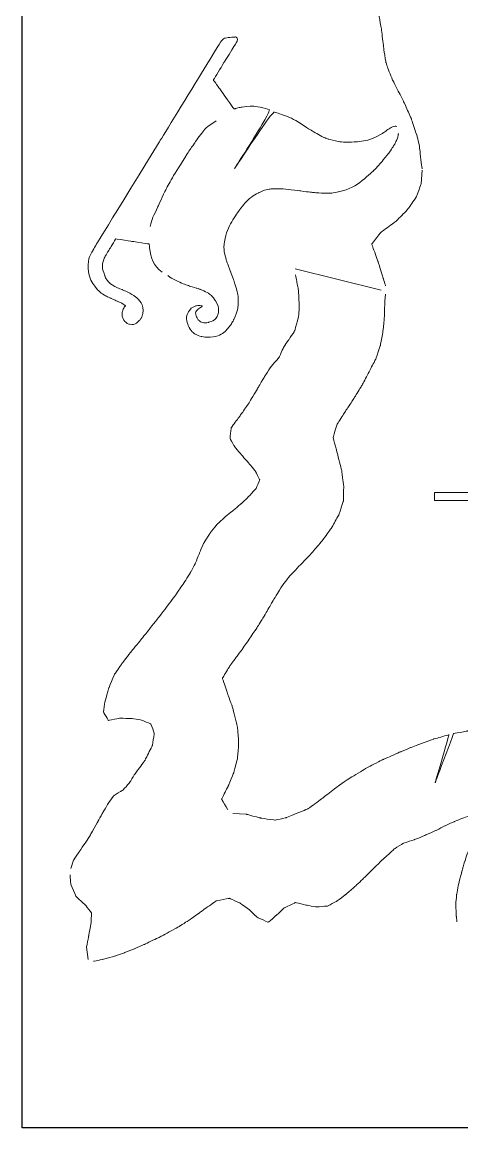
# Model space of a CAD drawing. Header units: millimetres. Extents: x -95 to 47, y 27 to 129.
# Drawn here: x -94.8 to -72.3, y 26.5 to 83.3 of the extents above; entities that cross this region are included whole.
import ezdxf

# ---------------------------------------------------------------- set-up
doc = ezdxf.new("R2010")
doc.units = ezdxf.units.MM
doc.header["$MEASUREMENT"] = 0
doc.layers.add('Capa 1', color=7, linetype='Continuous')

msp = doc.modelspace()

# ---------------------------------------------------------------- linework, layer by layer
at = {"color": 3}
msp.add_lwpolyline([(-94.8498, 129.4434), (46.6645, 129.4434), (46.6645, 26.5097), (-94.8498, 26.5097)], close=True, dxfattribs=at)
at = {"layer": 'Capa 1', "color": 1, "lineweight": 20}
msp.add_lwpolyline([(-73.6604, 58.7588), (-33.4844, 58.7588), (-33.4844, 59.1686), (-73.6604, 59.1686), (-73.6604, 58.7588)], close=True, dxfattribs=at)
at = {"layer": 'Capa 1', "color": 5, "lineweight": 18}
for points, knots in [([(-76.0714, 84.814), (-76.0714, 84.814), (-76.4702, 84.4226), (-76.4702, 84.4226), (-76.4702, 84.4226), (-76.4702, 84.4226), (-76.5068, 83.6459), (-76.5068, 83.6459), (-76.5068, 83.6459), (-76.5068, 83.6459), (-76.3875, 82.9417), (-76.3875, 82.9417), (-76.3875, 82.9417), (-76.3875, 82.9417), (-76.2734, 81.9891), (-76.2734, 81.9891), (-76.2734, 81.9891), (-76.2734, 81.9891), (-76.1617, 81.2695), (-76.1617, 81.2695), (-76.1617, 81.2695), (-76.1617, 81.2695), (-75.947, 80.6632), (-75.8167, 80.3696), (-75.8167, 80.3696), (-75.652, 79.9984), (-75.4409, 79.6493), (-75.266, 79.2828), (-75.266, 79.2828), (-75.1199, 78.9765), (-74.8498, 78.3538), (-74.8498, 78.3538), (-74.8498, 78.3538), (-74.8498, 78.3538), (-74.5542, 77.4648), (-74.5542, 77.4648), (-74.5542, 77.4648), (-74.5542, 77.4648), (-74.4461, 76.9926), (-74.4461, 76.9926), (-74.4461, 76.9926), (-74.4461, 76.9926), (-74.3055, 75.8028), (-74.3055, 75.8028)], [0, 0, 0, 0, 0.0833333, 0.0833333, 0.0833333, 0.125, 0.1666667, 0.1666667, 0.1666667, 0.2083333, 0.25, 0.25, 0.25, 0.2916667, 0.3333333, 0.3333333, 0.3333333, 0.375, 0.4166667, 0.4166667, 0.4166667, 0.4583333, 0.5, 0.5, 0.5, 0.5416667, 0.5833333, 0.5833333, 0.5833333, 0.625, 0.6666667, 0.6666667, 0.6666667, 0.7083333, 0.75, 0.75, 0.75, 0.7916667, 0.8333333, 0.8333333, 0.8333333, 0.9166667, 1, 1, 1, 1]), ([(-74.3056, 75.7291), (-74.3056, 75.7291), (-74.3538, 75.0299), (-74.3538, 75.0299), (-74.3538, 75.0299), (-74.3538, 75.0299), (-74.6186, 74.33), (-74.6186, 74.33), (-74.6186, 74.33), (-74.6186, 74.33), (-75.0689, 73.6926), (-75.0689, 73.6926), (-75.0689, 73.6926), (-75.0689, 73.6926), (-75.6573, 73.1019), (-75.6573, 73.1019), (-75.6573, 73.1019), (-75.6573, 73.1019), (-76.3984, 72.5623), (-76.3984, 72.5623), (-76.3984, 72.5623), (-76.3984, 72.5623), (-76.8933, 71.9401), (-76.8933, 71.9401), (-76.8933, 71.9401), (-76.8933, 71.9401), (-76.5653, 71.0407), (-76.5653, 71.0407), (-76.5653, 71.0407), (-76.5653, 71.0407), (-76.2958, 70.1605), (-76.2958, 70.1605), (-76.2958, 70.1605), (-76.2958, 70.1605), (-76.1796, 69.7902), (-76.1796, 69.7902)], [0, 0, 0, 0, 0.1, 0.1, 0.1, 0.15, 0.2, 0.2, 0.2, 0.25, 0.3, 0.3, 0.3, 0.35, 0.4, 0.4, 0.4, 0.45, 0.5, 0.5, 0.5, 0.55, 0.6, 0.6, 0.6, 0.65, 0.7, 0.7, 0.7, 0.75, 0.8, 0.8, 0.8, 0.9, 1, 1, 1, 1]), ([(-92.3528, 39.835), (-92.3528, 39.835), (-92.2097, 40.2706), (-92.2097, 40.2706), (-92.2097, 40.2706), (-92.2097, 40.2706), (-91.916, 40.7001), (-91.916, 40.7001), (-91.916, 40.7001), (-91.916, 40.7001), (-91.581, 41.1903), (-91.581, 41.1903), (-91.581, 41.1903), (-91.581, 41.1903), (-91.3234, 41.6102), (-91.3234, 41.6102), (-91.3234, 41.6102), (-91.3234, 41.6102), (-90.9607, 42.2391), (-90.9607, 42.2391), (-90.9607, 42.2391), (-90.9607, 42.2391), (-90.7285, 42.676), (-90.7285, 42.676), (-90.7285, 42.676), (-90.7285, 42.676), (-90.435, 43.1748), (-90.435, 43.1748), (-90.435, 43.1748), (-90.435, 43.1748), (-90.1345, 43.5913), (-90.1345, 43.5913), (-90.1345, 43.5913), (-90.1345, 43.5913), (-89.6677, 43.8722), (-89.6677, 43.8722), (-89.6677, 43.8722), (-89.6677, 43.8722), (-89.3395, 44.2443), (-89.3395, 44.2443), (-89.3395, 44.2443), (-89.3395, 44.2443), (-89.0666, 44.6843), (-89.0666, 44.6843), (-89.0666, 44.6843), (-89.0666, 44.6843), (-88.5467, 45.3914), (-88.5467, 45.3914), (-88.5467, 45.3914), (-88.5467, 45.3914), (-88.1643, 46.1679), (-88.1643, 46.1679), (-88.1643, 46.1679), (-88.1643, 46.1679), (-88.0592, 46.7904), (-88.0592, 46.7904), (-88.0592, 46.7904), (-88.0592, 46.7904), (-88.2344, 47.267), (-88.2344, 47.267), (-88.2344, 47.267), (-88.2344, 47.267), (-88.762, 47.4854), (-88.762, 47.4854), (-88.762, 47.4854), (-88.762, 47.4854), (-89.2396, 47.5494), (-89.2396, 47.5494), (-89.2396, 47.5494), (-89.2396, 47.5494), (-89.8324, 47.5653), (-89.8324, 47.5653), (-89.8324, 47.5653), (-89.8324, 47.5653), (-90.4176, 47.4568), (-90.4176, 47.4568), (-90.4176, 47.4568), (-90.4176, 47.4568), (-90.6735, 47.8831), (-90.6735, 47.8831), (-90.6735, 47.8831), (-90.6735, 47.8831), (-90.5872, 48.441), (-90.5872, 48.441), (-90.5872, 48.441), (-90.5872, 48.441), (-90.3948, 49.125), (-90.3948, 49.125), (-90.3948, 49.125), (-90.3948, 49.125), (-90.1022, 49.8292), (-90.1022, 49.8292), (-90.1022, 49.8292), (-90.1022, 49.8292), (-89.7217, 50.3766), (-89.7217, 50.3766), (-89.7217, 50.3766), (-89.7217, 50.3766), (-89.3365, 50.8773), (-89.3365, 50.8773), (-89.3365, 50.8773), (-89.3365, 50.8773), (-88.7002, 51.6622), (-88.7002, 51.6622), (-88.7002, 51.6622), (-88.7002, 51.6622), (-88.2778, 52.1917), (-88.2778, 52.1917), (-88.2778, 52.1917), (-88.2778, 52.1917), (-87.8973, 52.6684), (-87.8973, 52.6684), (-87.8973, 52.6684), (-87.8973, 52.6684), (-87.4918, 53.1952), (-87.4918, 53.1952), (-87.4918, 53.1952), (-87.4918, 53.1952), (-86.9111, 53.9792), (-86.9111, 53.9792), (-86.9111, 53.9792), (-86.9111, 53.9792), (-86.4528, 54.6534), (-86.4528, 54.6534), (-86.4528, 54.6534), (-86.4528, 54.6534), (-86.1759, 55.1015), (-86.1759, 55.1015), (-86.1759, 55.1015), (-86.1759, 55.1015), (-85.9456, 55.5346), (-85.9456, 55.5346), (-85.9456, 55.5346), (-85.9456, 55.5346), (-85.746, 56.0444), (-85.746, 56.0444), (-85.746, 56.0444), (-85.746, 56.0444), (-85.5331, 56.548), (-85.5331, 56.548), (-85.5331, 56.548), (-85.5331, 56.548), (-85.2054, 57.0614), (-85.2054, 57.0614), (-85.2054, 57.0614), (-85.2054, 57.0614), (-84.8525, 57.5166), (-84.8525, 57.5166), (-84.8525, 57.5166), (-84.8525, 57.5166), (-84.4277, 57.9121), (-84.4277, 57.9121), (-84.4277, 57.9121), (-84.4277, 57.9121), (-84.0114, 58.2444), (-84.0114, 58.2444), (-84.0114, 58.2444), (-84.0114, 58.2444), (-83.6167, 58.5797), (-83.6167, 58.5797), (-83.6167, 58.5797), (-83.6167, 58.5797), (-83.2612, 58.9083), (-83.2612, 58.9083), (-83.2612, 58.9083), (-83.2612, 58.9083), (-82.839, 59.3615), (-82.839, 59.3615), (-82.839, 59.3615), (-82.839, 59.3615), (-82.6441, 59.8275), (-82.6441, 59.8275), (-82.6441, 59.8275), (-82.6441, 59.8275), (-82.8854, 60.2825), (-82.8854, 60.2825), (-82.8854, 60.2825), (-82.8854, 60.2825), (-83.2093, 60.6766), (-83.2093, 60.6766), (-83.2093, 60.6766), (-83.2093, 60.6766), (-83.5491, 61.0682), (-83.5491, 61.0682), (-83.5491, 61.0682), (-83.5491, 61.0682), (-83.9068, 61.4798), (-83.9068, 61.4798), (-83.9068, 61.4798), (-83.9068, 61.4798), (-84.1696, 61.9282), (-84.1696, 61.9282), (-84.1696, 61.9282), (-84.1696, 61.9282), (-84.1156, 62.4952), (-84.1156, 62.4952), (-84.1156, 62.4952), (-84.1156, 62.4952), (-83.6692, 63.0894), (-83.6692, 63.0894), (-83.6692, 63.0894), (-83.6692, 63.0894), (-83.2495, 63.6887), (-83.2495, 63.6887), (-83.2495, 63.6887), (-83.2495, 63.6887), (-82.722, 64.5695), (-82.722, 64.5695), (-82.722, 64.5695), (-82.722, 64.5695), (-82.3977, 65.1304), (-82.3977, 65.1304), (-82.3977, 65.1304), (-82.3977, 65.1304), (-82.08, 65.6079), (-82.08, 65.6079), (-82.08, 65.6079), (-82.08, 65.6079), (-81.6306, 66.1429), (-81.6306, 66.1429), (-81.6306, 66.1429), (-81.6306, 66.1429), (-81.4303, 66.6154), (-81.4303, 66.6154), (-81.4303, 66.6154), (-81.4303, 66.6154), (-81.1485, 67.0253), (-81.1485, 67.0253), (-81.1485, 67.0253), (-81.1485, 67.0253), (-80.8523, 67.4677), (-80.8523, 67.4677), (-80.8523, 67.4677), (-80.8523, 67.4677), (-80.6558, 68.198), (-80.6558, 68.198), (-80.6558, 68.198), (-80.6558, 68.198), (-80.6104, 68.686), (-80.6104, 68.686), (-80.6104, 68.686), (-80.6104, 68.686), (-80.6527, 69.5208), (-80.6527, 69.5208), (-80.6527, 69.5208), (-80.6527, 69.5208), (-80.7386, 70.0215), (-80.7386, 70.0215), (-80.7386, 70.0215), (-80.7386, 70.0215), (-80.8087, 70.3616), (-80.8087, 70.3616)], [0, 0, 0, 0, 0.015625, 0.015625, 0.015625, 0.0234375, 0.03125, 0.03125, 0.03125, 0.0390625, 0.046875, 0.046875, 0.046875, 0.0546875, 0.0625, 0.0625, 0.0625, 0.0703125, 0.078125, 0.078125, 0.078125, 0.0859375, 0.09375, 0.09375, 0.09375, 0.1015625, 0.109375, 0.109375, 0.109375, 0.1171875, 0.125, 0.125, 0.125, 0.1328125, 0.140625, 0.140625, 0.140625, 0.1484375, 0.15625, 0.15625, 0.15625, 0.1640625, 0.171875, 0.171875, 0.171875, 0.1796875, 0.1875, 0.1875, 0.1875, 0.1953125, 0.203125, 0.203125, 0.203125, 0.2109375, 0.21875, 0.21875, 0.21875, 0.2265625, 0.234375, 0.234375, 0.234375, 0.2421875, 0.25, 0.25, 0.25, 0.2578125, 0.265625, 0.265625, 0.265625, 0.2734375, 0.28125, 0.28125, 0.28125, 0.2890625, 0.296875, 0.296875, 0.296875, 0.3046875, 0.3125, 0.3125, 0.3125, 0.3203125, 0.328125, 0.328125, 0.328125, 0.3359375, 0.34375, 0.34375, 0.34375, 0.3515625, 0.359375, 0.359375, 0.359375, 0.3671875, 0.375, 0.375, 0.375, 0.3828125, 0.390625, 0.390625, 0.390625, 0.3984375, 0.40625, 0.40625, 0.40625, 0.4140625, 0.421875, 0.421875, 0.421875, 0.4296875, 0.4375, 0.4375, 0.4375, 0.4453125, 0.453125, 0.453125, 0.453125, 0.4609375, 0.46875, 0.46875, 0.46875, 0.4765625, 0.484375, 0.484375, 0.484375, 0.4921875, 0.5, 0.5, 0.5, 0.5078125, 0.515625, 0.515625, 0.515625, 0.5234375, 0.53125, 0.53125, 0.53125, 0.5390625, 0.546875, 0.546875, 0.546875, 0.5546875, 0.5625, 0.5625, 0.5625, 0.5703125, 0.578125, 0.578125, 0.578125, 0.5859375, 0.59375, 0.59375, 0.59375, 0.6015625, 0.609375, 0.609375, 0.609375, 0.6171875, 0.625, 0.625, 0.625, 0.6328125, 0.640625, 0.640625, 0.640625, 0.6484375, 0.65625, 0.65625, 0.65625, 0.6640625, 0.671875, 0.671875, 0.671875, 0.6796875, 0.6875, 0.6875, 0.6875, 0.6953125, 0.703125, 0.703125, 0.703125, 0.7109375, 0.71875, 0.71875, 0.71875, 0.7265625, 0.734375, 0.734375, 0.734375, 0.7421875, 0.75, 0.75, 0.75, 0.7578125, 0.765625, 0.765625, 0.765625, 0.7734375, 0.78125, 0.78125, 0.78125, 0.7890625, 0.796875, 0.796875, 0.796875, 0.8046875, 0.8125, 0.8125, 0.8125, 0.8203125, 0.828125, 0.828125, 0.828125, 0.8359375, 0.84375, 0.84375, 0.84375, 0.8515625, 0.859375, 0.859375, 0.859375, 0.8671875, 0.875, 0.875, 0.875, 0.8828125, 0.890625, 0.890625, 0.890625, 0.8984375, 0.90625, 0.90625, 0.90625, 0.9140625, 0.921875, 0.921875, 0.921875, 0.9296875, 0.9375, 0.9375, 0.9375, 0.9453125, 0.953125, 0.953125, 0.953125, 0.9609375, 0.96875, 0.96875, 0.96875, 0.984375, 1, 1, 1, 1]), ([(-76.1866, 69.3698), (-76.1866, 69.3698), (-76.2178, 69.0049), (-76.2178, 69.0049), (-76.2178, 69.0049), (-76.2178, 69.0049), (-76.2399, 68.233), (-76.2399, 68.233), (-76.2399, 68.233), (-76.2399, 68.233), (-76.313, 67.4758), (-76.313, 67.4758), (-76.313, 67.4758), (-76.313, 67.4758), (-76.4435, 66.7352), (-76.4435, 66.7352), (-76.4435, 66.7352), (-76.4435, 66.7352), (-76.6874, 66.0273), (-76.6874, 66.0273), (-76.6874, 66.0273), (-76.6874, 66.0273), (-77.0367, 65.3498), (-77.0367, 65.3498), (-77.0367, 65.3498), (-77.0367, 65.3498), (-77.3958, 64.6751), (-77.3958, 64.6751), (-77.3958, 64.6751), (-77.3958, 64.6751), (-77.8014, 64.0139), (-77.8014, 64.0139), (-77.8014, 64.0139), (-77.8014, 64.0139), (-78.2316, 63.3596), (-78.2316, 63.3596), (-78.2316, 63.3596), (-78.2316, 63.3596), (-78.6554, 62.7036), (-78.6554, 62.7036), (-78.6554, 62.7036), (-78.6554, 62.7036), (-78.88, 61.9902), (-78.88, 61.9902), (-78.88, 61.9902), (-78.88, 61.9902), (-78.7074, 61.3695), (-78.7074, 61.3695), (-78.7074, 61.3695), (-78.7074, 61.3695), (-78.4331, 60.3048), (-78.4331, 60.3048), (-78.4331, 60.3048), (-78.4331, 60.3048), (-78.3307, 59.4969), (-78.3307, 59.4969), (-78.3307, 59.4969), (-78.3307, 59.4969), (-78.3477, 58.7235), (-78.3477, 58.7235), (-78.3477, 58.7235), (-78.3477, 58.7235), (-78.5845, 58.0135), (-78.5845, 58.0135), (-78.5845, 58.0135), (-78.5845, 58.0135), (-78.9618, 57.3442), (-78.9618, 57.3442), (-78.9618, 57.3442), (-78.9618, 57.3442), (-79.4242, 56.6992), (-79.4242, 56.6992), (-79.4242, 56.6992), (-79.4242, 56.6992), (-79.9592, 56.0753), (-79.9592, 56.0753), (-79.9592, 56.0753), (-79.9592, 56.0753), (-80.3544, 55.6595), (-80.3544, 55.6595), (-80.3544, 55.6595), (-80.3544, 55.6595), (-81.1261, 54.8553), (-81.1261, 54.8553), (-81.1261, 54.8553), (-81.1261, 54.8553), (-81.511, 54.3477), (-81.511, 54.3477), (-81.511, 54.3477), (-81.511, 54.3477), (-81.9947, 53.5492), (-81.9947, 53.5492), (-81.9947, 53.5492), (-81.9947, 53.5492), (-82.377, 52.8812), (-82.377, 52.8812), (-82.377, 52.8812), (-82.377, 52.8812), (-82.7861, 52.221), (-82.7861, 52.221), (-82.7861, 52.221), (-82.7861, 52.221), (-83.2239, 51.5689), (-83.2239, 51.5689), (-83.2239, 51.5689), (-83.2239, 51.5689), (-83.6848, 50.9236), (-83.6848, 50.9236), (-83.6848, 50.9236), (-83.6848, 50.9236), (-84.1639, 50.2836), (-84.1639, 50.2836), (-84.1639, 50.2836), (-84.1639, 50.2836), (-84.5595, 49.6195), (-84.5595, 49.6195), (-84.5595, 49.6195), (-84.5595, 49.6195), (-84.273, 48.7585), (-84.273, 48.7585), (-84.273, 48.7585), (-84.273, 48.7585), (-84.0613, 48.2037), (-84.0613, 48.2037), (-84.0613, 48.2037), (-84.0613, 48.2037), (-83.7814, 47.0602), (-83.7814, 47.0602), (-83.7814, 47.0602), (-83.7814, 47.0602), (-83.7273, 46.2662), (-83.7273, 46.2662), (-83.7273, 46.2662), (-83.7273, 46.2662), (-83.786, 45.5049), (-83.786, 45.5049), (-83.786, 45.5049), (-83.786, 45.5049), (-83.9718, 44.7802), (-83.9718, 44.7802), (-83.9718, 44.7802), (-83.9718, 44.7802), (-84.2601, 44.0851), (-84.2601, 44.0851), (-84.2601, 44.0851), (-84.2601, 44.0851), (-84.6061, 43.4067), (-84.6061, 43.4067), (-84.6061, 43.4067), (-84.6061, 43.4067), (-84.2809, 42.8519), (-84.2809, 42.8519)], [0, 0, 0, 0, 0.025641, 0.025641, 0.025641, 0.0384615, 0.0512821, 0.0512821, 0.0512821, 0.0641026, 0.0769231, 0.0769231, 0.0769231, 0.0897436, 0.1025641, 0.1025641, 0.1025641, 0.1153846, 0.1282051, 0.1282051, 0.1282051, 0.1410256, 0.1538462, 0.1538462, 0.1538462, 0.1666667, 0.1794872, 0.1794872, 0.1794872, 0.1923077, 0.2051282, 0.2051282, 0.2051282, 0.2179487, 0.2307692, 0.2307692, 0.2307692, 0.2435897, 0.2564103, 0.2564103, 0.2564103, 0.2692308, 0.2820513, 0.2820513, 0.2820513, 0.2948718, 0.3076923, 0.3076923, 0.3076923, 0.3205128, 0.3333333, 0.3333333, 0.3333333, 0.3461538, 0.3589744, 0.3589744, 0.3589744, 0.3717949, 0.3846154, 0.3846154, 0.3846154, 0.3974359, 0.4102564, 0.4102564, 0.4102564, 0.4230769, 0.4358974, 0.4358974, 0.4358974, 0.4487179, 0.4615385, 0.4615385, 0.4615385, 0.474359, 0.4871795, 0.4871795, 0.4871795, 0.5, 0.5128205, 0.5128205, 0.5128205, 0.525641, 0.5384615, 0.5384615, 0.5384615, 0.5512821, 0.5641026, 0.5641026, 0.5641026, 0.5769231, 0.5897436, 0.5897436, 0.5897436, 0.6025641, 0.6153846, 0.6153846, 0.6153846, 0.6282051, 0.6410256, 0.6410256, 0.6410256, 0.6538462, 0.6666667, 0.6666667, 0.6666667, 0.6794872, 0.6923077, 0.6923077, 0.6923077, 0.7051282, 0.7179487, 0.7179487, 0.7179487, 0.7307692, 0.7435897, 0.7435897, 0.7435897, 0.7564103, 0.7692308, 0.7692308, 0.7692308, 0.7820513, 0.7948718, 0.7948718, 0.7948718, 0.8076923, 0.8205128, 0.8205128, 0.8205128, 0.8333333, 0.8461538, 0.8461538, 0.8461538, 0.8589744, 0.8717949, 0.8717949, 0.8717949, 0.8846154, 0.8974359, 0.8974359, 0.8974359, 0.9102564, 0.9230769, 0.9230769, 0.9230769, 0.9358974, 0.9487179, 0.9487179, 0.9487179, 0.974359, 1, 1, 1, 1]), ([(-84.0293, 42.6699), (-84.0293, 42.6699), (-83.3338, 42.63), (-83.3338, 42.63), (-83.3338, 42.63), (-83.3338, 42.63), (-82.6106, 42.439), (-82.6106, 42.439), (-82.6106, 42.439), (-82.6106, 42.439), (-81.865, 42.3258), (-81.865, 42.3258), (-81.865, 42.3258), (-81.865, 42.3258), (-81.298, 42.4528), (-81.298, 42.4528), (-81.298, 42.4528), (-81.298, 42.4528), (-80.1771, 42.9076), (-80.1771, 42.9076), (-80.1771, 42.9076), (-80.1771, 42.9076), (-79.4076, 43.4642), (-79.4076, 43.4642), (-79.4076, 43.4642), (-79.4076, 43.4642), (-78.6754, 44.0313), (-78.6754, 44.0313), (-78.6754, 44.0313), (-78.6754, 44.0313), (-78.1538, 44.3999), (-78.1538, 44.3999), (-78.1538, 44.3999), (-78.1538, 44.3999), (-77.2078, 44.9813), (-77.2078, 44.9813), (-77.2078, 44.9813), (-77.2078, 44.9813), (-76.295, 45.4477), (-76.295, 45.4477), (-76.295, 45.4477), (-76.295, 45.4477), (-75.4017, 45.8464), (-75.4017, 45.8464), (-75.4017, 45.8464), (-75.4017, 45.8464), (-74.8978, 46.0547), (-74.8978, 46.0547), (-74.8978, 46.0547), (-74.8978, 46.0547), (-73.7179, 46.4926), (-73.7179, 46.4926), (-73.7179, 46.4926), (-73.7179, 46.4926), (-72.9221, 46.7203), (-72.9221, 46.7203), (-72.9221, 46.7203), (-72.9221, 46.7203), (-73.636, 44.245), (-73.636, 44.245), (-73.636, 44.245), (-73.636, 44.245), (-72.6862, 46.7768), (-72.6862, 46.7768), (-72.6862, 46.7768), (-72.6862, 46.7768), (-71.9818, 46.9094), (-71.9818, 46.9094), (-71.9818, 46.9094), (-71.9818, 46.9094), (-71.185, 46.9736), (-71.185, 46.9736), (-71.185, 46.9736), (-71.185, 46.9736), (-70.4162, 46.9407), (-70.4162, 46.9407), (-70.4162, 46.9407), (-70.4162, 46.9407), (-69.6815, 46.7898), (-69.6815, 46.7898), (-69.6815, 46.7898), (-69.6815, 46.7898), (-69.0176, 46.3932), (-69.0176, 46.3932), (-69.0176, 46.3932), (-69.0176, 46.3932), (-68.3937, 45.8586), (-68.3937, 45.8586), (-68.3937, 45.8586), (-68.3937, 45.8586), (-67.8139, 45.1701), (-67.8139, 45.1701), (-67.8139, 45.1701), (-67.8139, 45.1701), (-67.0169, 45.2357), (-67.0169, 45.2357), (-67.0169, 45.2357), (-67.0169, 45.2357), (-66.1674, 45.482), (-66.1674, 45.482), (-66.1674, 45.482), (-66.1674, 45.482), (-65.3535, 45.6063), (-65.3535, 45.6063), (-65.3535, 45.6063), (-65.3535, 45.6063), (-64.5662, 45.637), (-64.5662, 45.637), (-64.5662, 45.637), (-64.5662, 45.637), (-63.761, 45.7309), (-63.761, 45.7309), (-63.761, 45.7309), (-63.761, 45.7309), (-62.7813, 46.4511), (-62.7813, 46.4511), (-62.7813, 46.4511), (-62.7813, 46.4511), (-62.039, 47.0153), (-62.039, 47.0153), (-62.039, 47.0153), (-62.039, 47.0153), (-61.1462, 47.5363), (-61.1462, 47.5363), (-61.1462, 47.5363), (-61.1462, 47.5363), (-60.0094, 47.9865), (-60.0094, 47.9865), (-60.0094, 47.9865), (-60.0094, 47.9865), (-59.1658, 48.1713), (-59.1658, 48.1713), (-59.1658, 48.1713), (-59.1658, 48.1713), (-58.6302, 48.2323), (-58.6302, 48.2323)], [0, 0, 0, 0, 0.0285714, 0.0285714, 0.0285714, 0.0428571, 0.0571429, 0.0571429, 0.0571429, 0.0714286, 0.0857143, 0.0857143, 0.0857143, 0.1, 0.1142857, 0.1142857, 0.1142857, 0.1285714, 0.1428571, 0.1428571, 0.1428571, 0.1571429, 0.1714286, 0.1714286, 0.1714286, 0.1857143, 0.2, 0.2, 0.2, 0.2142857, 0.2285714, 0.2285714, 0.2285714, 0.2428571, 0.2571429, 0.2571429, 0.2571429, 0.2714286, 0.2857143, 0.2857143, 0.2857143, 0.3, 0.3142857, 0.3142857, 0.3142857, 0.3285714, 0.3428571, 0.3428571, 0.3428571, 0.3571429, 0.3714286, 0.3714286, 0.3714286, 0.3857143, 0.4, 0.4, 0.4, 0.4142857, 0.4285714, 0.4285714, 0.4285714, 0.4428571, 0.4571429, 0.4571429, 0.4571429, 0.4714286, 0.4857143, 0.4857143, 0.4857143, 0.5, 0.5142857, 0.5142857, 0.5142857, 0.5285714, 0.5428571, 0.5428571, 0.5428571, 0.5571429, 0.5714286, 0.5714286, 0.5714286, 0.5857143, 0.6, 0.6, 0.6, 0.6142857, 0.6285714, 0.6285714, 0.6285714, 0.6428571, 0.6571429, 0.6571429, 0.6571429, 0.6714286, 0.6857143, 0.6857143, 0.6857143, 0.7, 0.7142857, 0.7142857, 0.7142857, 0.7285714, 0.7428571, 0.7428571, 0.7428571, 0.7571429, 0.7714286, 0.7714286, 0.7714286, 0.7857143, 0.8, 0.8, 0.8, 0.8142857, 0.8285714, 0.8285714, 0.8285714, 0.8428571, 0.8571429, 0.8571429, 0.8571429, 0.8714286, 0.8857143, 0.8857143, 0.8857143, 0.9, 0.9142857, 0.9142857, 0.9142857, 0.9285714, 0.9428571, 0.9428571, 0.9428571, 0.9714286, 1, 1, 1, 1]), ([(-72.5281, 37.0959), (-72.5281, 37.0959), (-72.5449, 37.3795), (-72.5449, 37.3795), (-72.5449, 37.3795), (-72.5449, 37.3795), (-72.5756, 37.974), (-72.5756, 37.974), (-72.5756, 37.974), (-72.5756, 37.974), (-72.5288, 38.501), (-72.5288, 38.501), (-72.5288, 38.501), (-72.5288, 38.501), (-72.4357, 38.9961), (-72.4357, 38.9961), (-72.4357, 38.9961), (-72.4357, 38.9961), (-72.2733, 39.6615), (-72.2733, 39.6615), (-72.2733, 39.6615), (-72.2733, 39.6615), (-72.1069, 40.2228), (-72.1069, 40.2228), (-72.1069, 40.2228), (-72.1069, 40.2228), (-71.8822, 40.8945), (-71.8822, 40.8945), (-71.8822, 40.8945), (-71.8822, 40.8945), (-71.6478, 41.4912), (-71.6478, 41.4912), (-71.6478, 41.4912), (-71.6478, 41.4912), (-71.4451, 41.9268), (-71.4451, 41.9268), (-71.4451, 41.9268), (-71.4451, 41.9268), (-71.1721, 42.3343), (-71.1721, 42.3343), (-71.1721, 42.3343), (-71.1721, 42.3343), (-71.7423, 42.5803), (-71.7423, 42.5803), (-71.7423, 42.5803), (-71.7423, 42.5803), (-72.2054, 42.4375), (-72.2054, 42.4375), (-72.2054, 42.4375), (-72.2054, 42.4375), (-72.6478, 42.2552), (-72.6478, 42.2552), (-72.6478, 42.2552), (-72.6478, 42.2552), (-73.1247, 42.0379), (-73.1247, 42.0379), (-73.1247, 42.0379), (-73.1247, 42.0379), (-73.5806, 41.7995), (-73.5806, 41.7995), (-73.5806, 41.7995), (-73.5806, 41.7995), (-74.164, 41.5437), (-74.164, 41.5437), (-74.164, 41.5437), (-74.164, 41.5437), (-74.6867, 41.3265), (-74.6867, 41.3265), (-74.6867, 41.3265), (-74.6867, 41.3265), (-75.2488, 41.1523), (-75.2488, 41.1523), (-75.2488, 41.1523), (-75.2488, 41.1523), (-75.733, 40.8464), (-75.733, 40.8464), (-75.733, 40.8464), (-75.733, 40.8464), (-76.3381, 40.2948), (-76.3381, 40.2948), (-76.3381, 40.2948), (-76.3381, 40.2948), (-76.7852, 39.8584), (-76.7852, 39.8584), (-76.7852, 39.8584), (-76.7852, 39.8584), (-77.3355, 39.3102), (-77.3355, 39.3102), (-77.3355, 39.3102), (-77.3355, 39.3102), (-77.6974, 38.9668), (-77.6974, 38.9668), (-77.6974, 38.9668), (-77.6974, 38.9668), (-78.2195, 38.5133), (-78.2195, 38.5133), (-78.2195, 38.5133), (-78.2195, 38.5133), (-78.7073, 38.1463), (-78.7073, 38.1463), (-78.7073, 38.1463), (-78.7073, 38.1463), (-79.161, 37.9112), (-79.161, 37.9112), (-79.161, 37.9112), (-79.161, 37.9112), (-79.7611, 37.8682), (-79.7611, 37.8682), (-79.7611, 37.8682), (-79.7611, 37.8682), (-80.2548, 37.9588), (-80.2548, 37.9588), (-80.2548, 37.9588), (-80.2548, 37.9588), (-80.8029, 38.0966), (-80.8029, 38.0966), (-80.8029, 38.0966), (-80.8029, 38.0966), (-81.3946, 37.8129), (-81.3946, 37.8129), (-81.3946, 37.8129), (-81.3946, 37.8129), (-81.7964, 37.4294), (-81.7964, 37.4294), (-81.7964, 37.4294), (-81.7964, 37.4294), (-82.203, 37.0768), (-82.203, 37.0768), (-82.203, 37.0768), (-82.203, 37.0768), (-82.7739, 37.3327), (-82.7739, 37.3327), (-82.7739, 37.3327), (-82.7739, 37.3327), (-83.1729, 37.7169), (-83.1729, 37.7169), (-83.1729, 37.7169), (-83.1729, 37.7169), (-83.6745, 38.0693), (-83.6745, 38.0693), (-83.6745, 38.0693), (-83.6745, 38.0693), (-84.1894, 38.3108), (-84.1894, 38.3108), (-84.1894, 38.3108), (-84.1894, 38.3108), (-84.8786, 38.1801), (-84.8786, 38.1801), (-84.8786, 38.1801), (-84.8786, 38.1801), (-85.6194, 37.6532), (-85.6194, 37.6532), (-85.6194, 37.6532), (-85.6194, 37.6532), (-86.1947, 37.2331), (-86.1947, 37.2331), (-86.1947, 37.2331), (-86.1947, 37.2331), (-86.9142, 36.7877), (-86.9142, 36.7877), (-86.9142, 36.7877), (-86.9142, 36.7877), (-87.7263, 36.3462), (-87.7263, 36.3462), (-87.7263, 36.3462), (-87.7263, 36.3462), (-88.5794, 35.9345), (-88.5794, 35.9345), (-88.5794, 35.9345), (-88.5794, 35.9345), (-89.0836, 35.715), (-89.0836, 35.715), (-89.0836, 35.715), (-89.0836, 35.715), (-89.5732, 35.5205), (-89.5732, 35.5205), (-89.5732, 35.5205), (-89.5732, 35.5205), (-90.0375, 35.3564), (-90.0375, 35.3564), (-90.0375, 35.3564), (-90.0375, 35.3564), (-90.728, 35.1622), (-90.728, 35.1622), (-90.728, 35.1622), (-90.728, 35.1622), (-91.1797, 35.075), (-91.1797, 35.075)], [0, 0, 0, 0, 0.0208333, 0.0208333, 0.0208333, 0.03125, 0.0416667, 0.0416667, 0.0416667, 0.0520833, 0.0625, 0.0625, 0.0625, 0.0729167, 0.0833333, 0.0833333, 0.0833333, 0.09375, 0.1041667, 0.1041667, 0.1041667, 0.1145833, 0.125, 0.125, 0.125, 0.1354167, 0.1458333, 0.1458333, 0.1458333, 0.15625, 0.1666667, 0.1666667, 0.1666667, 0.1770833, 0.1875, 0.1875, 0.1875, 0.1979167, 0.2083333, 0.2083333, 0.2083333, 0.21875, 0.2291667, 0.2291667, 0.2291667, 0.2395833, 0.25, 0.25, 0.25, 0.2604167, 0.2708333, 0.2708333, 0.2708333, 0.28125, 0.2916667, 0.2916667, 0.2916667, 0.3020833, 0.3125, 0.3125, 0.3125, 0.3229167, 0.3333333, 0.3333333, 0.3333333, 0.34375, 0.3541667, 0.3541667, 0.3541667, 0.3645833, 0.375, 0.375, 0.375, 0.3854167, 0.3958333, 0.3958333, 0.3958333, 0.40625, 0.4166667, 0.4166667, 0.4166667, 0.4270833, 0.4375, 0.4375, 0.4375, 0.4479167, 0.4583333, 0.4583333, 0.4583333, 0.46875, 0.4791667, 0.4791667, 0.4791667, 0.4895833, 0.5, 0.5, 0.5, 0.5104167, 0.5208333, 0.5208333, 0.5208333, 0.53125, 0.5416667, 0.5416667, 0.5416667, 0.5520833, 0.5625, 0.5625, 0.5625, 0.5729167, 0.5833333, 0.5833333, 0.5833333, 0.59375, 0.6041667, 0.6041667, 0.6041667, 0.6145833, 0.625, 0.625, 0.625, 0.6354167, 0.6458333, 0.6458333, 0.6458333, 0.65625, 0.6666667, 0.6666667, 0.6666667, 0.6770833, 0.6875, 0.6875, 0.6875, 0.6979167, 0.7083333, 0.7083333, 0.7083333, 0.71875, 0.7291667, 0.7291667, 0.7291667, 0.7395833, 0.75, 0.75, 0.75, 0.7604167, 0.7708333, 0.7708333, 0.7708333, 0.78125, 0.7916667, 0.7916667, 0.7916667, 0.8020833, 0.8125, 0.8125, 0.8125, 0.8229167, 0.8333333, 0.8333333, 0.8333333, 0.84375, 0.8541667, 0.8541667, 0.8541667, 0.8645833, 0.875, 0.875, 0.875, 0.8854167, 0.8958333, 0.8958333, 0.8958333, 0.90625, 0.9166667, 0.9166667, 0.9166667, 0.9270833, 0.9375, 0.9375, 0.9375, 0.9479167, 0.9583333, 0.9583333, 0.9583333, 0.9791667, 1, 1, 1, 1]), ([(-91.4521, 35.1693), (-91.4521, 35.1693), (-91.5422, 35.8037), (-91.5422, 35.8037), (-91.5422, 35.8037), (-91.5422, 35.8037), (-91.433, 36.3656), (-91.433, 36.3656), (-91.433, 36.3656), (-91.433, 36.3656), (-91.3058, 37.0461), (-91.3058, 37.0461), (-91.3058, 37.0461), (-91.3058, 37.0461), (-91.2835, 37.5517), (-91.2835, 37.5517), (-91.2835, 37.5517), (-91.2835, 37.5517), (-91.588, 37.9558), (-91.588, 37.9558), (-91.588, 37.9558), (-91.588, 37.9558), (-92.0744, 38.3988), (-92.0744, 38.3988), (-92.0744, 38.3988), (-92.0744, 38.3988), (-92.3523, 39.0451), (-92.3523, 39.0451), (-92.3523, 39.0451), (-92.3523, 39.0451), (-92.3832, 39.5098), (-92.3832, 39.5098)], [0, 0, 0, 0, 0.1111111, 0.1111111, 0.1111111, 0.1666667, 0.2222222, 0.2222222, 0.2222222, 0.2777778, 0.3333333, 0.3333333, 0.3333333, 0.3888889, 0.4444444, 0.4444444, 0.4444444, 0.5, 0.5555556, 0.5555556, 0.5555556, 0.6111111, 0.6666667, 0.6666667, 0.6666667, 0.7222222, 0.7777778, 0.7777778, 0.7777778, 0.8888889, 1, 1, 1, 1])]:
    msp.add_open_spline(points, degree=3, knots=knots, dxfattribs=at)
at = {"layer": 'Capa 1', "color": 1, "lineweight": 18}
for points, knots in [([(-87.653, 70.4981), (-88.147, 70.8628), (-88.2216, 71.1904), (-88.3007, 71.7504), (-88.3007, 71.7504), (-88.305, 71.7805), (-88.3099, 71.8299), (-88.3189, 71.9326), (-88.3189, 71.9326), (-88.3189, 71.9326), (-88.3198, 71.9429), (-88.3198, 71.9429), (-88.3198, 71.9429), (-88.3198, 71.9429), (-89.1802, 72.0726), (-89.1802, 72.0726), (-89.1802, 72.0726), (-89.1802, 72.0726), (-90.0406, 72.2023), (-90.0406, 72.2023), (-90.0406, 72.2023), (-90.0406, 72.2023), (-90.301, 71.7757), (-90.301, 71.7757), (-90.301, 71.7757), (-90.4783, 71.4853), (-90.5671, 71.3376), (-90.5792, 71.3132), (-90.5792, 71.3132), (-90.6668, 71.1376), (-90.7075, 71.0198), (-90.7189, 70.9097), (-90.7189, 70.9097), (-90.7353, 70.7504), (-90.6994, 70.5667), (-90.6002, 70.3022), (-90.6002, 70.3022), (-90.5737, 70.2316), (-90.5573, 70.1961), (-90.5311, 70.1523), (-90.5311, 70.1523), (-90.4435, 70.0061), (-90.2912, 69.8735), (-90.0834, 69.7625), (-90.0834, 69.7625), (-89.9881, 69.7114), (-89.8936, 69.6684), (-89.7164, 69.5944), (-89.7164, 69.5944), (-89.4024, 69.4635), (-89.1407, 69.3233), (-89.001, 69.2111), (-89.001, 69.2111), (-88.7727, 69.0277), (-88.6395, 68.7728), (-88.6376, 68.5153), (-88.6376, 68.5153), (-88.6368, 68.4091), (-88.6639, 68.2844), (-88.7085, 68.1887), (-88.7085, 68.1887), (-88.7282, 68.1464), (-88.7856, 68.0585), (-88.8171, 68.0229), (-88.8171, 68.0229), (-88.9666, 67.853), (-89.1627, 67.7754), (-89.3369, 67.8172), (-89.3369, 67.8172), (-89.4474, 67.8436), (-89.5562, 67.9253), (-89.6265, 68.034), (-89.6265, 68.034), (-89.6956, 68.1411), (-89.7222, 68.2578), (-89.7077, 68.3897), (-89.7077, 68.3897), (-89.6971, 68.4865), (-89.6713, 68.57), (-89.6286, 68.6455), (-89.6286, 68.6455), (-89.602, 68.6927), (-89.5817, 68.7188), (-89.5535, 68.7425), (-89.5535, 68.7425), (-89.5434, 68.7512), (-89.5355, 68.7594), (-89.5361, 68.7611), (-89.5361, 68.7611), (-89.5373, 68.7622), (-89.5492, 68.7748), (-89.5641, 68.7876), (-89.5641, 68.7876), (-89.5845, 68.8048), (-89.6064, 68.82), (-89.6516, 68.8473), (-89.6516, 68.8473), (-89.7204, 68.8893), (-89.7603, 68.9089), (-89.8864, 68.963), (-89.8864, 68.963), (-89.9335, 68.983), (-89.988, 69.0077), (-90.0075, 69.0177), (-90.0075, 69.0177), (-90.0702, 69.0492), (-90.1455, 69.0847), (-90.2788, 69.1442), (-90.2788, 69.1442), (-90.5088, 69.2472), (-90.5784, 69.2829), (-90.6969, 69.359), (-90.6969, 69.359), (-90.8023, 69.4284), (-90.8498, 69.464), (-90.9323, 69.5477), (-90.9323, 69.5477), (-91.2507, 69.8696), (-91.4579, 70.3836), (-91.455, 70.8442), (-91.455, 70.8442), (-91.4534, 71.0945), (-91.3854, 71.3075), (-91.2038, 71.6314), (-91.2038, 71.6314), (-91.0945, 71.8264), (-90.9309, 72.0938), (-87.8138, 77.1721), (-87.8138, 77.1721), (-85.0641, 81.6518), (-84.6143, 82.3837), (-84.5979, 82.4031), (-84.5979, 82.4031), (-84.5979, 82.4031), (-84.5976, 82.403), (-84.5976, 82.403), (-84.5976, 82.403), (-84.5464, 82.464), (-84.495, 82.5044), (-84.4547, 82.5154), (-84.4547, 82.5154), (-84.3686, 82.5388), (-84.1484, 82.5662), (-83.9421, 82.5793), (-83.9421, 82.5793), (-83.9421, 82.5793), (-83.8775, 82.5834), (-83.8775, 82.5834), (-83.8775, 82.5834), (-83.8775, 82.5834), (-83.8596, 82.5723), (-83.8596, 82.5723), (-83.8596, 82.5723), (-83.7999, 82.5357), (-83.778, 82.464), (-83.8012, 82.3818), (-83.8012, 82.3818), (-83.8066, 82.3627), (-83.8306, 82.3232), (-84.4163, 81.3672), (-84.4163, 81.3672), (-84.4163, 81.3672), (-85.0258, 80.3726), (-85.0258, 80.3726), (-85.0258, 80.3726), (-85.0258, 80.3726), (-84.5508, 79.7069), (-84.5508, 79.7069), (-84.5508, 79.7069), (-84.2895, 79.3408), (-84.0499, 79.005), (-84.0183, 78.9607), (-84.0183, 78.9607), (-84.0183, 78.9607), (-83.9608, 78.8802), (-83.9608, 78.8802), (-83.9608, 78.8802), (-83.9608, 78.8802), (-83.9093, 78.8974), (-83.9093, 78.8974), (-83.9093, 78.8974), (-83.8481, 78.9179), (-83.6621, 78.9635), (-83.5943, 78.9747), (-83.5943, 78.9747), (-83.1441, 79.0492), (-82.6589, 79.0056), (-82.1533, 78.8453), (-82.1533, 78.8453), (-82.0232, 78.804), (-83.9326, 75.8254), (-83.9326, 75.8254), (-83.9326, 75.8254), (-83.9326, 75.8254), (-81.9836, 78.7627), (-81.8843, 78.7212), (-81.8843, 78.7212), (-81.3001, 78.5346), (-80.8095, 78.3213), (-80.346, 77.9987), (-80.346, 77.9987), (-80.0198, 77.7973), (-79.6278, 77.5584), (-79.3508, 77.4223), (-79.3508, 77.4223), (-79.275, 77.3851), (-79.2408, 77.3721), (-79.1345, 77.3383), (-79.1345, 77.3383), (-78.7734, 77.2245), (-78.3604, 77.1668), (-77.9854, 77.1779), (-77.9854, 77.1779), (-77.3872, 77.1956), (-76.8755, 77.3255), (-76.4365, 77.5709), (-76.4365, 77.5709), (-76.3521, 77.6181), (-76.2389, 77.6914), (-76.1611, 77.7494), (-76.1611, 77.7494), (-75.9924, 77.875), (-75.86, 77.9505), (-75.7599, 77.978), (-75.7599, 77.978), (-75.6804, 77.9999), (-75.6472, 78.011), (-75.6005, 77.978)], [0, 0, 0, 0, 0.0172414, 0.0172414, 0.0172414, 0.0258621, 0.0344828, 0.0344828, 0.0344828, 0.0431034, 0.0517241, 0.0517241, 0.0517241, 0.0603448, 0.0689655, 0.0689655, 0.0689655, 0.0775862, 0.0862069, 0.0862069, 0.0862069, 0.0948276, 0.1034483, 0.1034483, 0.1034483, 0.112069, 0.1206897, 0.1206897, 0.1206897, 0.1293103, 0.137931, 0.137931, 0.137931, 0.1465517, 0.1551724, 0.1551724, 0.1551724, 0.1637931, 0.1724138, 0.1724138, 0.1724138, 0.1810345, 0.1896552, 0.1896552, 0.1896552, 0.1982759, 0.2068966, 0.2068966, 0.2068966, 0.2155172, 0.2241379, 0.2241379, 0.2241379, 0.2327586, 0.2413793, 0.2413793, 0.2413793, 0.25, 0.2586207, 0.2586207, 0.2586207, 0.2672414, 0.2758621, 0.2758621, 0.2758621, 0.2844828, 0.2931034, 0.2931034, 0.2931034, 0.3017241, 0.3103448, 0.3103448, 0.3103448, 0.3189655, 0.3275862, 0.3275862, 0.3275862, 0.3362069, 0.3448276, 0.3448276, 0.3448276, 0.3534483, 0.362069, 0.362069, 0.362069, 0.3706897, 0.3793103, 0.3793103, 0.3793103, 0.387931, 0.3965517, 0.3965517, 0.3965517, 0.4051724, 0.4137931, 0.4137931, 0.4137931, 0.4224138, 0.4310345, 0.4310345, 0.4310345, 0.4396552, 0.4482759, 0.4482759, 0.4482759, 0.4568966, 0.4655172, 0.4655172, 0.4655172, 0.4741379, 0.4827586, 0.4827586, 0.4827586, 0.4913793, 0.5, 0.5, 0.5, 0.5086207, 0.5172414, 0.5172414, 0.5172414, 0.5258621, 0.5344828, 0.5344828, 0.5344828, 0.5431034, 0.5517241, 0.5517241, 0.5517241, 0.5603448, 0.5689655, 0.5689655, 0.5689655, 0.5775862, 0.5862069, 0.5862069, 0.5862069, 0.5948276, 0.6034483, 0.6034483, 0.6034483, 0.612069, 0.6206897, 0.6206897, 0.6206897, 0.6293103, 0.637931, 0.637931, 0.637931, 0.6465517, 0.6551724, 0.6551724, 0.6551724, 0.6637931, 0.6724138, 0.6724138, 0.6724138, 0.6810345, 0.6896552, 0.6896552, 0.6896552, 0.6982759, 0.7068966, 0.7068966, 0.7068966, 0.7155172, 0.7241379, 0.7241379, 0.7241379, 0.7327586, 0.7413793, 0.7413793, 0.7413793, 0.75, 0.7586207, 0.7586207, 0.7586207, 0.7672414, 0.7758621, 0.7758621, 0.7758621, 0.7844828, 0.7931034, 0.7931034, 0.7931034, 0.8017241, 0.8103448, 0.8103448, 0.8103448, 0.8189655, 0.8275862, 0.8275862, 0.8275862, 0.8362069, 0.8448276, 0.8448276, 0.8448276, 0.8534483, 0.862069, 0.862069, 0.862069, 0.8706897, 0.8793103, 0.8793103, 0.8793103, 0.887931, 0.8965517, 0.8965517, 0.8965517, 0.9051724, 0.9137931, 0.9137931, 0.9137931, 0.9224138, 0.9310345, 0.9310345, 0.9310345, 0.9396552, 0.9482759, 0.9482759, 0.9482759, 0.9568966, 0.9655172, 0.9655172, 0.9655172, 0.9827586, 1, 1, 1, 1]), ([(-88.2725, 72.848), (-88.208, 73.2193), (-88.0835, 73.3849), (-87.8804, 73.8544), (-87.8804, 73.8544), (-87.5423, 74.6358), (-87.0841, 75.4596), (-86.3663, 76.5763), (-86.3663, 76.5763), (-86.2209, 76.8025), (-86.1262, 76.944), (-86.0197, 77.0938), (-86.0197, 77.0938), (-85.5442, 77.7632), (-85.3936, 77.9384), (-84.8887, 78.2642)], [0, 0, 0, 0, 0.2, 0.2, 0.2, 0.3, 0.4, 0.4, 0.4, 0.5, 0.6, 0.6, 0.6, 0.8, 1, 1, 1, 1]), ([(-75.5174, 77.6193), (-75.5214, 77.6129), (-75.525, 77.5993), (-75.5269, 77.5855), (-75.5269, 77.5855), (-75.5444, 77.4448), (-75.6079, 77.2707), (-75.7112, 77.0803), (-75.7112, 77.0803), (-75.7473, 77.0138), (-75.8616, 76.8314), (-75.908, 76.7658), (-75.908, 76.7658), (-76.0196, 76.6086), (-76.1293, 76.4672), (-76.3137, 76.2432), (-76.3137, 76.2432), (-76.476, 76.0459), (-76.6116, 75.8968), (-76.7682, 75.7433), (-76.7682, 75.7433), (-77.3754, 75.1482), (-78.0261, 74.747), (-78.5913, 74.6192), (-78.5913, 74.6192), (-78.8593, 74.5586), (-79.2114, 74.5402), (-79.6147, 74.5657), (-79.6147, 74.5657), (-79.8391, 74.5799), (-80.0659, 74.6052), (-80.5355, 74.6685), (-80.5355, 74.6685), (-81.1064, 74.7454), (-81.3493, 74.7701), (-81.6225, 74.7789), (-81.6225, 74.7789), (-81.7667, 74.7835), (-81.9358, 74.7808), (-82.0438, 74.7723), (-82.0438, 74.7723), (-82.2267, 74.7577), (-82.4429, 74.6948), (-82.6559, 74.594), (-82.6559, 74.594), (-82.8964, 74.4803), (-83.1238, 74.3263), (-83.2848, 74.1682), (-83.2848, 74.1682), (-83.3934, 74.0615), (-83.5736, 73.8439), (-83.7168, 73.6462), (-83.7168, 73.6462), (-84.1206, 73.0891), (-84.384, 72.5244), (-84.4591, 72.055), (-84.4591, 72.055), (-84.47, 71.9869), (-84.4803, 71.8725), (-84.4809, 71.8112), (-84.4809, 71.8112), (-84.4826, 71.6619), (-84.4669, 71.54), (-84.4219, 71.3521), (-84.4219, 71.3521), (-84.3702, 71.136), (-84.3189, 70.9818), (-84.143, 70.5138), (-84.143, 70.5138), (-84.0256, 70.2016), (-83.9795, 70.0734), (-83.9324, 69.9279), (-83.9324, 69.9279), (-83.7805, 69.459), (-83.726, 69.1056), (-83.7573, 68.7916), (-83.7573, 68.7916), (-83.7803, 68.5602), (-83.8581, 68.2962), (-83.9732, 68.0588), (-83.9732, 68.0588), (-84.0025, 67.9982), (-84.0908, 67.8494), (-84.1303, 67.7937), (-84.1303, 67.7937), (-84.4023, 67.4108), (-84.7665, 67.1913), (-85.1918, 67.1542), (-85.1918, 67.1542), (-85.3321, 67.1419), (-85.4968, 67.1516), (-85.6202, 67.1792), (-85.6202, 67.1792), (-85.9261, 67.2477), (-86.1846, 67.4594), (-86.3151, 67.7482), (-86.3151, 67.7482), (-86.4243, 67.99), (-86.4182, 68.2462), (-86.2981, 68.4569), (-86.2981, 68.4569), (-86.2126, 68.6068), (-86.0848, 68.7087), (-85.9243, 68.7547), (-85.9243, 68.7547), (-85.8387, 68.7793), (-85.7261, 68.784), (-85.6338, 68.7671), (-85.6338, 68.7671), (-85.6043, 68.7615), (-85.5978, 68.7581), (-85.594, 68.7474), (-85.594, 68.7474), (-85.5914, 68.736), (-85.5993, 68.7292), (-85.6367, 68.7106), (-85.6367, 68.7106), (-85.6838, 68.6872), (-85.7649, 68.6359), (-85.795, 68.6105), (-85.795, 68.6105), (-85.9225, 68.503), (-85.9569, 68.3817), (-85.9029, 68.2297), (-85.9029, 68.2297), (-85.8701, 68.1375), (-85.8184, 68.0534), (-85.7628, 68.0019), (-85.7628, 68.0019), (-85.7331, 67.9744), (-85.671, 67.9372), (-85.6324, 67.9219), (-85.6324, 67.9219), (-85.5275, 67.885), (-85.4075, 67.8814), (-85.2811, 67.9117), (-85.2811, 67.9117), (-85.0338, 67.9711), (-84.8456, 68.137), (-84.7853, 68.3487), (-84.7853, 68.3487), (-84.7282, 68.549), (-84.7756, 68.7872), (-84.9186, 69.0184), (-84.9186, 69.0184), (-85.0708, 69.2646), (-85.3056, 69.4509), (-85.6284, 69.5818), (-85.6284, 69.5818), (-85.7021, 69.6117), (-85.7739, 69.6362), (-85.8836, 69.6683), (-85.8836, 69.6683), (-86.2682, 69.7814), (-86.567, 69.8909), (-86.842, 70.0196), (-86.842, 70.0196), (-87.0684, 70.1255), (-87.2038, 70.1987), (-87.3736, 70.3238)], [0, 0, 0, 0, 0.0243902, 0.0243902, 0.0243902, 0.0365854, 0.0487805, 0.0487805, 0.0487805, 0.0609756, 0.0731707, 0.0731707, 0.0731707, 0.0853659, 0.097561, 0.097561, 0.097561, 0.1097561, 0.1219512, 0.1219512, 0.1219512, 0.1341463, 0.1463415, 0.1463415, 0.1463415, 0.1585366, 0.1707317, 0.1707317, 0.1707317, 0.1829268, 0.195122, 0.195122, 0.195122, 0.2073171, 0.2195122, 0.2195122, 0.2195122, 0.2317073, 0.2439024, 0.2439024, 0.2439024, 0.2560976, 0.2682927, 0.2682927, 0.2682927, 0.2804878, 0.2926829, 0.2926829, 0.2926829, 0.304878, 0.3170732, 0.3170732, 0.3170732, 0.3292683, 0.3414634, 0.3414634, 0.3414634, 0.3536585, 0.3658537, 0.3658537, 0.3658537, 0.3780488, 0.3902439, 0.3902439, 0.3902439, 0.402439, 0.4146341, 0.4146341, 0.4146341, 0.4268293, 0.4390244, 0.4390244, 0.4390244, 0.4512195, 0.4634146, 0.4634146, 0.4634146, 0.4756098, 0.4878049, 0.4878049, 0.4878049, 0.5, 0.5121951, 0.5121951, 0.5121951, 0.5243902, 0.5365854, 0.5365854, 0.5365854, 0.5487805, 0.5609756, 0.5609756, 0.5609756, 0.5731707, 0.5853659, 0.5853659, 0.5853659, 0.597561, 0.6097561, 0.6097561, 0.6097561, 0.6219512, 0.6341463, 0.6341463, 0.6341463, 0.6463415, 0.6585366, 0.6585366, 0.6585366, 0.6707317, 0.6829268, 0.6829268, 0.6829268, 0.695122, 0.7073171, 0.7073171, 0.7073171, 0.7195122, 0.7317073, 0.7317073, 0.7317073, 0.7439024, 0.7560976, 0.7560976, 0.7560976, 0.7682927, 0.7804878, 0.7804878, 0.7804878, 0.7926829, 0.804878, 0.804878, 0.804878, 0.8170732, 0.8292683, 0.8292683, 0.8292683, 0.8414634, 0.8536585, 0.8536585, 0.8536585, 0.8658537, 0.8780488, 0.8780488, 0.8780488, 0.8902439, 0.902439, 0.902439, 0.902439, 0.9146341, 0.9268293, 0.9268293, 0.9268293, 0.9390244, 0.9512195, 0.9512195, 0.9512195, 0.9756098, 1, 1, 1, 1])]:
    msp.add_open_spline(points, degree=3, knots=knots, dxfattribs=at)
at = {"layer": 'Capa 1', "color": 5, "lineweight": 18}
msp.add_open_spline([(-80.8273, 70.6583), (-80.8273, 70.6583), (-76.4007, 69.5703), (-76.4007, 69.5703)], degree=3, dxfattribs=at)

doc.saveas('drawing.dxf')
